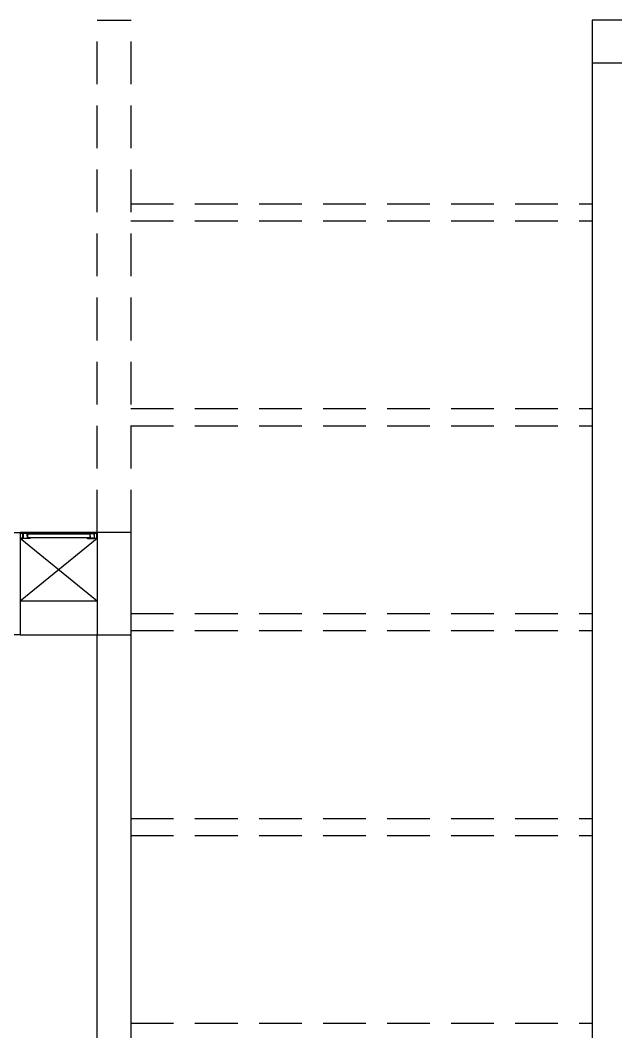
# Model space of a CAD drawing. Header units: millimetres. Extents: x 2801 to 3319, y 1187 to 1422.
# Drawn here: x 3168.12 to 3171.61, y 1325.07 to 1331 of the extents above; entities that cross this region are included whole.
import ezdxf

# ---------------------------------------------------------------- set-up
doc = ezdxf.new("R2010")
doc.units = ezdxf.units.MM
doc.linetypes.add('HIDDEN', pattern=[0.375, 0.25, -0.125])
for name, color, linetype in [('AR-ALV', 2, 'Continuous'), ('AR-ESQ', 1, 'Continuous'), ('AR-ESTC', 3, 'Continuous'), ('AR-ESTC-V', 2, 'Continuous'), ('AR-PERGOLAPROJ', 1, 'HIDDEN'), ('AR-SHAFT', 1, 'Continuous'), ('DT-ESQ-BAGUETE-C', 2, 'Continuous'), ('DT-ESQ-PERFIL CADEIRA-C', 2, 'Continuous'), ('DT-ESQ-PERFIL CADEIRA-V', 1, 'Continuous'), ('DT-ESQ-VENEZIANA-C', 2, 'Continuous'), ('DT-ESQ-VENEZIANA-V', 2, 'Continuous'), ('PG-PROJ', 1, 'HIDDEN')]:
    doc.layers.add(name, color=color, linetype=linetype)

# ---------------------------------------------------------------- blocks, each defined once
blk = doc.blocks.new('EF01C-P')
at = {"layer": 'DT-ESQ-BAGUETE-C', "ltscale": 0.1}
for points in [[(0.0015, 0.035), (0.015, 0.035), (0.015, 0.0335), (0.0015, 0.0335), (0.0015, 0.005), (0.015, 0.005), (0.015, 0.0035), (0.0015, 0.0035, -0.414214), (0, 0.005), (0, 0.0335, -0.414214)], [(0.4485, 0.035), (0.435, 0.035), (0.435, 0.0335), (0.4485, 0.0335), (0.4485, 0.005), (0.435, 0.005), (0.435, 0.0035), (0.4485, 0.0035, 0.414214), (0.45, 0.005), (0.45, 0.0335, 0.414214)]]:
    blk.add_lwpolyline(points, format="xyb", close=True, dxfattribs=at)
at = {"layer": 'DT-ESQ-PERFIL CADEIRA-C', "ltscale": 0.1}
for points in [[(0.01, 0.0015), (0.01, 0.003), (0.0015, 0.003, 1), (0.0015, 0), (0.015, 0, 0.414214), (0.0165, 0.0015), (0.0165, 0.0335), (0.043, 0.0335)], [(0.043, 0.0065), (0.018, 0.0065), (0.018, 0.0165), (0.0165, 0.0165), (0.0165, 0.0065, 0.414214), (0.018, 0.005), (0.043, 0.005), (0.0565, 0.005, 1), (0.0565, 0.008), (0.043, 0.008), (0.043, 0.02), (0.043, 0.032), (0.0565, 0.032, 1), (0.0565, 0.035), (0.043, 0.035), (0.0165, 0.035, 0.414214), (0.015, 0.0335), (0.015, 0.0015), (0.0015, 0.0015)], [(0.0415, 0.02), (0.0415, 0.032, -0.414214), (0.043, 0.0335), (0.0565, 0.0335)], [(0.0415, 0.02), (0.0415, 0.008, 0.414214), (0.043, 0.0065), (0.0565, 0.0065)], [(0.407, 0.0065), (0.432, 0.0065), (0.432, 0.0165), (0.4335, 0.0165), (0.4335, 0.0065, -0.414214), (0.432, 0.005), (0.407, 0.005), (0.3935, 0.005, -1), (0.3935, 0.008), (0.407, 0.008), (0.407, 0.02), (0.407, 0.032), (0.3935, 0.032, -1), (0.3935, 0.035), (0.407, 0.035), (0.4335, 0.035, -0.414214), (0.435, 0.0335), (0.435, 0.0015), (0.4485, 0.0015)], [(0.4085, 0.02), (0.4085, 0.032, 0.414214), (0.407, 0.0335), (0.3935, 0.0335)], [(0.4085, 0.02), (0.4085, 0.008, -0.414214), (0.407, 0.0065), (0.3935, 0.0065)], [(0.44, 0.0015), (0.44, 0.003), (0.4485, 0.003, -1), (0.4485, 0), (0.435, 0, -0.414214), (0.4335, 0.0015), (0.4335, 0.0335), (0.407, 0.0335)]]:
    blk.add_lwpolyline(points, format="xyb", dxfattribs=at)
at = {"layer": 'DT-ESQ-PERFIL CADEIRA-V', "ltscale": 0.1}
blk.add_line((0.015, 0), (0.435, 0), dxfattribs=at)
at = {"layer": 'DT-ESQ-VENEZIANA-C', "ltscale": 0.1}
for p, q in [((0.043, 0.0105), (0.407, 0.0105)), ((0.043, 0.009), (0.407, 0.009))]:
    blk.add_line(p, q, dxfattribs=at)
at = {"layer": 'DT-ESQ-VENEZIANA-V', "ltscale": 0.1}
blk.add_line((0.043, 0.031), (0.407, 0.031), dxfattribs=at)
blk = doc.blocks.new('A$C16986822')
at = {"layer": 'AR-ESTC'}
blk.add_lwpolyline([(2.5641, 2.75), (3.3141, 2.75), (3.3141, 3), (2.5641, 3)], close=True, dxfattribs=at)
at = {"layer": 'AR-ESTC-V'}
blk.add_line((2.5641, 2.75), (2.5641, -20.25), dxfattribs=at)

msp = doc.modelspace()

# ---------------------------------------------------------------- linework, layer by layer
at = {"layer": 'AR-ALV'}
for p, q in [((3168.1249, 1327.5998), (3168.5749, 1327.5998)), ((3168.1249, 1327.3998), (3168.5749, 1327.3998)), ((3168.5749, 1319.6748), (3168.5749, 1327.3998)), ((3168.7749, 1319.6748), (3168.7749, 1327.3998))]:
    msp.add_line(p, q, dxfattribs=at)
at = {"layer": 'AR-ESTC'}
for points in [[(3168.1249, 1327.3998), (3167.9249, 1327.3998), (3167.9249, 1327.9998), (3168.1249, 1327.9998)], [(3168.5749, 1327.3998), (3168.7749, 1327.3998), (3168.7749, 1327.9998), (3168.5749, 1327.9998)]]:
    msp.add_lwpolyline(points, close=True, dxfattribs=at)
at = {"layer": 'AR-PERGOLAPROJ'}
for p, q in [((3168.5749, 1327.9998), (3168.5749, 1330.9998)), ((3168.5749, 1330.9998), (3168.7749, 1330.9998)), ((3168.7749, 1327.9998), (3168.7749, 1330.9998))]:
    msp.add_line(p, q, dxfattribs=at)
at = {"layer": 'AR-SHAFT'}
for p, q in [((3168.1249, 1327.5998), (3168.5745, 1327.9653)), ((3168.1254, 1327.9653), (3168.5749, 1327.5998))]:
    msp.add_line(p, q, dxfattribs=at)
at = {"layer": 'PG-PROJ'}
for p, q in [((3168.7732, 1329.9248), (3171.4732, 1329.9248)), ((3168.7732, 1329.8248), (3171.4732, 1329.8248)), ((3168.7732, 1328.7248), (3171.4732, 1328.7248)), ((3168.7732, 1328.6248), (3171.4732, 1328.6248)), ((3168.7732, 1327.5248), (3171.4732, 1327.5248)), ((3168.7732, 1327.4248), (3171.4732, 1327.4248)), ((3168.7732, 1326.3248), (3171.4732, 1326.3248)), ((3168.7732, 1326.2248), (3171.4732, 1326.2248)), ((3168.7732, 1325.1248), (3171.4732, 1325.1248))]:
    msp.add_line(p, q, dxfattribs=at)

# ---------------------------------------------------------------- block references
at = {"layer": 'AR-ESQ', "rotation": 180}
msp.add_blockref('EF01C-P', (3168.5749, 1327.9998), dxfattribs=at)
at = {"layer": 'AR-ESTC'}
msp.add_blockref('A$C16986822', (3168.9091, 1327.9998), dxfattribs=at)

doc.saveas('drawing.dxf')
